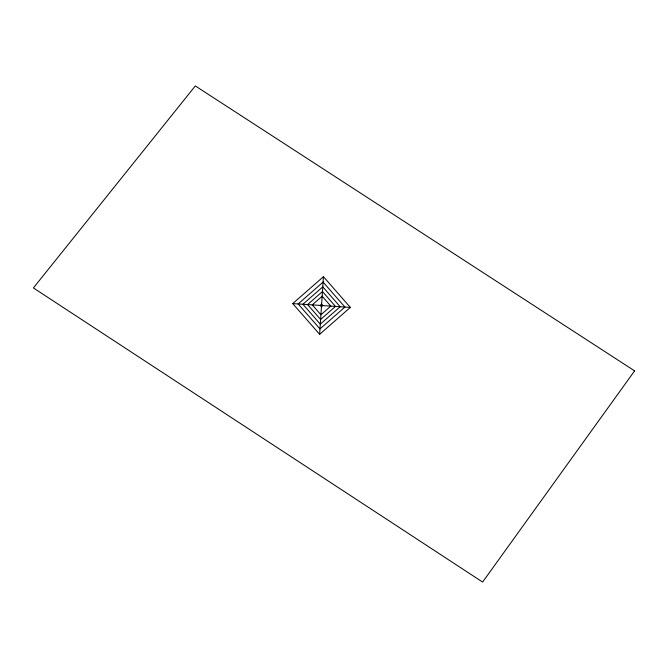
<?xml version="1.0" encoding="UTF-8"?>
<svg xmlns="http://www.w3.org/2000/svg" width="668" height="668" viewBox="0 0 668 668"><rect width="100%" height="100%" fill="white"/><g stroke="black" fill="none" stroke-linecap="round" stroke-linejoin="round"><path stroke-width="1" d="M319.63 334.317L323.446 276.686L350.349 307.414L319.63 334.317L292.726 303.589L323.446 276.686M292.726 303.589L350.349 307.414M320.941 305.301C321.55 307.756 322.92 303.731 320.941 305.301M634.6 370.874L482.605 582.07L33.4 287.941L195.323 85.93L634.6 370.874M323.087 282.096L298.137 303.948L319.989 328.906L344.938 307.055L323.087 282.096M322.778 286.848L302.88 304.266L320.298 324.155L340.196 306.737L322.778 286.848M322.46 291.549L307.581 304.575L320.615 319.463L335.495 306.428L322.46 291.549M322.151 296.225L312.257 304.892L320.924 314.787L330.819 306.119L322.151 296.225M321.617 304.241L320.273 305.418L321.45 306.762L322.794 305.585L321.617 304.241"/></g></svg>
